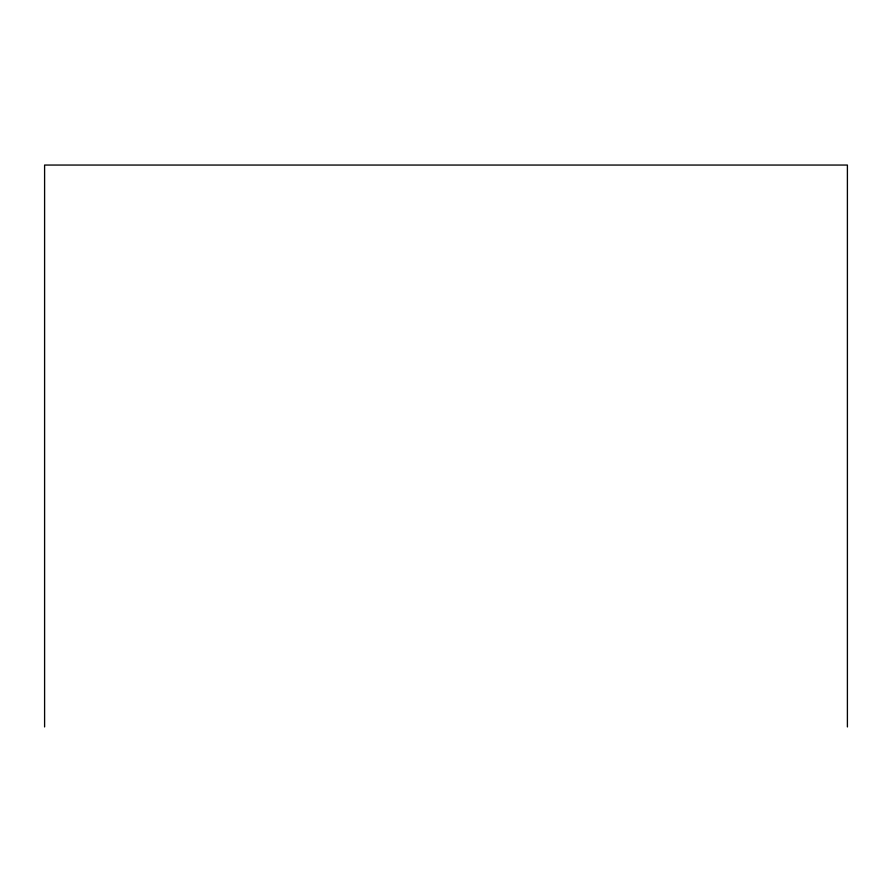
<?xml version="1.0" encoding="UTF-8"?>
<svg xmlns="http://www.w3.org/2000/svg" width="892" height="892" viewBox="0 0 892 892"><rect width="100%" height="100%" fill="white"/><g stroke="black" fill="none" stroke-linecap="round" stroke-linejoin="round"><path stroke-width="1.34" d="M847.4 726.947L847.4 165.053L44.6 165.053L44.6 726.947"/></g></svg>
